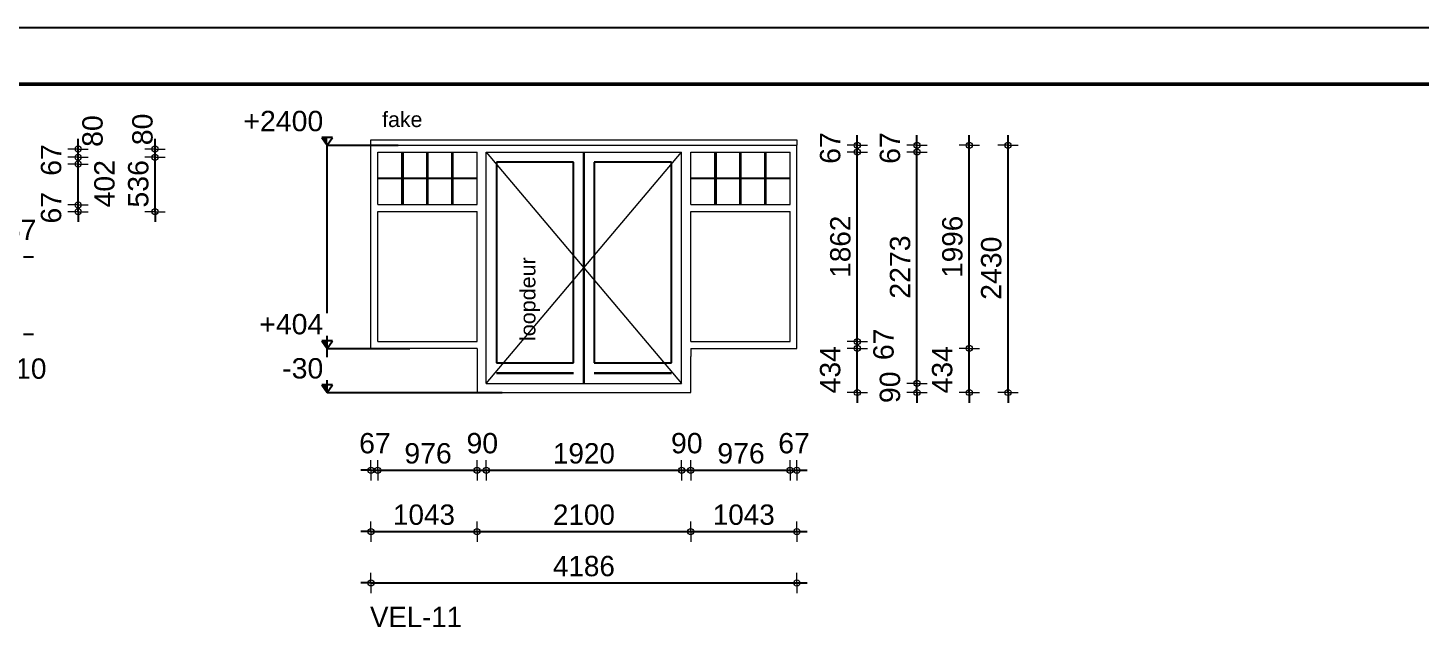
# Model space of a CAD drawing. Header units: millimetres. Extents: x 0 to 59350, y 0 to 29700.
# Drawn here: x 25401 to 32243, y 26756 to 29700 of the extents above; entities that cross this region are included whole.
import ezdxf

# ---------------------------------------------------------------- set-up
doc = ezdxf.new("R2010")
doc.units = ezdxf.units.MM
doc.linetypes.add('PUNKT2_S9', pattern=[1, 0, -1])
doc.layers.add('Standard', color=7, linetype='Continuous', lineweight=25)
doc.styles.add('ARIAL', font='arial.ttf')

msp = doc.modelspace()

# ---------------------------------------------------------------- hatches: boundary and pattern name
at = {"layer": 'Standard', "linetype": 'PUNKT2_S9', "lineweight": -3}
for points in [[(26872.7, 29123.3), (26872.7, 29160.8), (26846.5, 29160.8)], [(26872.7, 28125.3), (26872.7, 28162.8), (26846.5, 28162.8)], [(26872.7, 27908.3), (26872.7, 27945.8), (26846.5, 27945.8)]]:
    msp.add_hatch(color=7, dxfattribs=at).paths.add_polyline_path(points)

# ---------------------------------------------------------------- linework, layer by layer
at = {"layer": 'Standard', "color": 1, "linetype": 'Continuous', "lineweight": 25}
msp.add_line((59349.6, 29700), (-0.4, 29700), dxfattribs=at)
at = {"layer": 'Standard', "color": 30, "linetype": 'Continuous', "lineweight": 50}
msp.add_line((59072.1, 29422.5), (249.6, 29422.5), dxfattribs=at)
at = {"layer": 'Standard', "color": 7, "linetype": 'Continuous', "lineweight": -3}
for p, q in [((25648.6, 29104.4), (25648.6, 29154.4)), ((26026.8, 29104.4), (26026.8, 29154.4)), ((26899, 29160.8), (26846.5, 29160.8)), ((26846.5, 29160.8), (26872.7, 29123.3)), ((26872.7, 29123.3), (26899, 29160.8)), ((29476.9, 29123.3), (29476.9, 29173.3)), ((29770.6, 29123.3), (29770.6, 29173.3)), ((30027.4, 29123.3), (30027.4, 29173.3)), ((30218.4, 29123.3), (30218.4, 29173.3)), ((25648.6, 29064.4), (25648.6, 29104.4)), ((26026.8, 29064.4), (26026.8, 29104.4)), ((26872.7, 28298.2), (26872.7, 29123.3)), ((26872.7, 29123.3), (27221, 29123.3)), ((29476.9, 29089.8), (29476.9, 29123.3)), ((29476.9, 28158.8), (29476.9, 29089.8)), ((29770.6, 29089.8), (29770.6, 29123.3)), ((29770.6, 27953.3), (29770.6, 29089.8)), ((30027.4, 28125.3), (30027.4, 29123.3)), ((30218.4, 27908.3), (30218.4, 29123.3)), ((25648.6, 29030.9), (25648.6, 29064.4)), ((25648.6, 28829.9), (25648.6, 29030.9)), ((26026.8, 28796.4), (26026.8, 29064.4)), ((25648.6, 28796.4), (25648.6, 28829.9)), ((25648.6, 28796.4), (25648.6, 28746.4)), ((26026.8, 28796.4), (26026.8, 28746.4)), ((25379.5, 28574.5), (25429.5, 28574.5)), ((25379.5, 28194.7), (25429.5, 28194.7)), ((26899, 28162.8), (26846.5, 28162.8)), ((26846.5, 28162.8), (26872.7, 28125.3)), ((26872.7, 28125.3), (26872.7, 28186.1)), ((26872.7, 28125.3), (26899, 28162.8)), ((26872.7, 28081.2), (26872.7, 28125.3)), ((26872.7, 28125.3), (27278.7, 28125.3)), ((29476.9, 28125.3), (29476.9, 28158.8)), ((29476.9, 27908.3), (29476.9, 28125.3)), ((30027.4, 27908.3), (30027.4, 28125.3)), ((26899, 27945.8), (26846.5, 27945.8)), ((26846.5, 27945.8), (26872.7, 27908.3)), ((26872.7, 27908.3), (26872.7, 27969)), ((26872.7, 27908.3), (26899, 27945.8)), ((29770.6, 27908.3), (29770.6, 27953.3)), ((26872.7, 27908.3), (27732, 27908.3)), ((29476.9, 27908.3), (29476.9, 27858.3)), ((29770.6, 27908.3), (29770.6, 27858.3)), ((30027.4, 27908.3), (30027.4, 27858.3)), ((30218.4, 27908.3), (30218.4, 27858.3)), ((27087.3, 27526.4), (27037.3, 27526.4)), ((27087.3, 27526.4), (27120.8, 27526.4)), ((27120.8, 27526.4), (27176.5, 27526.4)), ((27176.5, 27526.4), (27608.8, 27526.4)), ((27608.8, 27526.4), (27653.8, 27526.4)), ((27653.8, 27526.4), (27906.7, 27526.4)), ((27906.7, 27526.4), (28613.8, 27526.4)), ((28613.8, 27526.4), (28658.8, 27526.4)), ((28658.8, 27526.4), (28714.5, 27526.4)), ((28714.5, 27526.4), (29146.8, 27526.4)), ((29146.8, 27526.4), (29180.3, 27526.4)), ((29180.3, 27526.4), (29230.3, 27526.4)), ((27087.3, 27225), (27037.3, 27225)), ((27087.3, 27225), (27120.8, 27225)), ((27120.8, 27225), (27608.8, 27225)), ((27608.8, 27225), (27906.7, 27225)), ((27906.7, 27225), (28658.8, 27225)), ((28658.8, 27225), (28692.3, 27225)), ((28692.3, 27225), (29180.3, 27225)), ((29180.3, 27225), (29230.3, 27225)), ((27087.3, 26972.6), (27037.3, 26972.6)), ((27087.3, 26972.6), (27906.6, 26972.6)), ((27906.6, 26972.6), (29180.3, 26972.6)), ((29180.3, 26972.6), (29230.3, 26972.6))]:
    msp.add_line(p, q, dxfattribs=at)
at = {"layer": 'Standard', "color": 36, "linetype": 'Continuous', "lineweight": 18}
for p, q in [((27087.3, 29123.3), (27087.3, 29150.5)), ((27087.3, 29150.5), (29180.3, 29150.5)), ((29180.3, 29150.5), (29180.3, 29123.3)), ((29180.3, 28125.3), (29180.3, 29123.3)), ((28658.8, 27908.3), (28658.8, 28085.3)), ((27608.8, 27908.3), (28658.8, 27908.3))]:
    msp.add_line(p, q, dxfattribs=at)
at = {"layer": 'Standard', "color": 7, "linetype": 'Continuous', "lineweight": 18}
for p, q in [((25648.6, 29104.4), (25598.6, 29104.4)), ((25648.6, 29104.4), (25698.6, 29104.4)), ((26026.8, 29104.4), (25976.8, 29104.4)), ((26026.8, 29104.4), (26076.8, 29104.4)), ((27653.8, 29089.8), (28613.8, 27953.3)), ((27653.8, 27953.3), (28613.8, 29089.8)), ((29476.9, 29123.3), (29426.9, 29123.3)), ((29476.9, 29089.8), (29426.9, 29089.8)), ((29476.9, 29123.3), (29526.9, 29123.3)), ((29476.9, 29089.8), (29526.9, 29089.8)), ((29770.6, 29123.3), (29720.6, 29123.3)), ((29770.6, 29089.8), (29720.6, 29089.8)), ((29770.6, 29123.3), (29820.6, 29123.3)), ((29770.6, 29089.8), (29820.6, 29089.8)), ((30027.4, 29123.3), (29977.4, 29123.3)), ((30027.4, 29123.3), (30077.4, 29123.3)), ((30218.4, 29123.3), (30168.4, 29123.3)), ((30218.4, 29123.3), (30268.4, 29123.3)), ((25648.6, 29064.4), (25598.6, 29064.4)), ((25648.6, 29030.9), (25598.6, 29030.9)), ((25648.6, 29064.4), (25698.6, 29064.4)), ((25648.6, 29030.9), (25698.6, 29030.9)), ((26026.8, 29064.4), (25976.8, 29064.4)), ((26026.8, 29064.4), (26076.8, 29064.4)), ((25648.6, 28829.9), (25598.6, 28829.9)), ((25648.6, 28829.9), (25698.6, 28829.9)), ((25648.6, 28796.4), (25598.6, 28796.4)), ((25648.6, 28796.4), (25698.6, 28796.4)), ((26026.8, 28796.4), (25976.8, 28796.4)), ((26026.8, 28796.4), (26076.8, 28796.4)), ((29476.9, 28158.8), (29426.9, 28158.8)), ((29476.9, 28125.3), (29426.9, 28125.3)), ((29476.9, 28158.8), (29526.9, 28158.8)), ((29476.9, 28125.3), (29526.9, 28125.3)), ((30027.4, 28125.3), (29977.4, 28125.3)), ((30027.4, 28125.3), (30077.4, 28125.3)), ((29770.6, 27953.3), (29720.6, 27953.3)), ((29770.6, 27953.3), (29820.6, 27953.3)), ((29476.9, 27908.3), (29426.9, 27908.3)), ((29476.9, 27908.3), (29526.9, 27908.3)), ((29770.6, 27908.3), (29720.6, 27908.3)), ((29770.6, 27908.3), (29820.6, 27908.3)), ((30027.4, 27908.3), (29977.4, 27908.3)), ((30027.4, 27908.3), (30077.4, 27908.3)), ((30218.4, 27908.3), (30168.4, 27908.3)), ((30218.4, 27908.3), (30268.4, 27908.3)), ((27087.3, 27526.4), (27087.3, 27576.4)), ((27120.8, 27526.4), (27120.8, 27576.4)), ((27608.8, 27526.4), (27608.8, 27576.4)), ((27653.8, 27526.4), (27653.8, 27576.4)), ((28613.8, 27526.4), (28613.8, 27576.4)), ((28658.8, 27526.4), (28658.8, 27576.4)), ((29146.8, 27526.4), (29146.8, 27576.4)), ((29180.3, 27526.4), (29180.3, 27576.4)), ((27087.3, 27526.4), (27087.3, 27476.4)), ((27120.8, 27526.4), (27120.8, 27476.4)), ((27608.8, 27526.4), (27608.8, 27476.4)), ((27653.8, 27526.4), (27653.8, 27476.4)), ((28613.8, 27526.4), (28613.8, 27476.4)), ((28658.8, 27526.4), (28658.8, 27476.4)), ((29146.8, 27526.4), (29146.8, 27476.4)), ((29180.3, 27526.4), (29180.3, 27476.4)), ((27087.3, 27225), (27087.3, 27275)), ((27608.8, 27225), (27608.8, 27275)), ((28658.8, 27225), (28658.8, 27275)), ((29180.3, 27225), (29180.3, 27275)), ((27087.3, 27225), (27087.3, 27175)), ((27608.8, 27225), (27608.8, 27175)), ((28658.8, 27225), (28658.8, 27175)), ((29180.3, 27225), (29180.3, 27175)), ((27087.3, 26972.6), (27087.3, 27022.6)), ((27087.3, 26972.6), (27087.3, 26922.6)), ((29180.3, 26972.6), (29180.3, 27022.6)), ((29180.3, 26972.6), (29180.3, 26922.6))]:
    msp.add_line(p, q, dxfattribs=at)
at = {"layer": 'Standard', "color": 51, "linetype": 'Continuous', "lineweight": 18}
for p, q in [((27087.3, 28125.3), (27087.3, 29123.3)), ((27087.3, 29123.3), (29180.3, 29123.3)), ((27120.8, 29089.8), (27608.8, 29089.8)), ((27120.8, 28831.8), (27120.8, 29089.8)), ((27608.8, 28831.8), (27608.8, 29089.8)), ((27653.8, 29089.8), (28613.8, 29089.8)), ((27653.8, 27953.3), (27653.8, 29089.8)), ((28613.8, 27953.3), (28613.8, 29089.8)), ((28658.8, 28831.8), (28658.8, 29089.8)), ((28658.8, 29089.8), (29146.8, 29089.8)), ((29146.8, 28831.8), (29146.8, 29089.8)), ((27120.8, 28831.8), (27608.8, 28831.8)), ((28658.8, 28831.8), (29146.8, 28831.8)), ((27120.8, 28798.3), (27608.8, 28798.3)), ((27120.8, 28158.8), (27120.8, 28798.3)), ((27608.8, 28158.8), (27608.8, 28798.3)), ((28658.8, 28798.3), (29146.8, 28798.3)), ((28658.8, 28158.8), (28658.8, 28798.3)), ((29146.8, 28158.8), (29146.8, 28798.3)), ((27120.8, 28158.8), (27608.8, 28158.8)), ((27608.8, 28125.3), (27608.8, 27908.3)), ((28658.8, 28158.8), (29146.8, 28158.8)), ((28658.8, 28125.3), (29180.3, 28125.3)), ((27653.8, 27953.3), (28613.8, 27953.3))]:
    msp.add_line(p, q, dxfattribs=at)
at = {"layer": 'Standard', "color": 250, "linetype": 'Continuous', "lineweight": -3}
for p, q in [((27240.9, 28962), (27240.9, 29089.8)), ((27243.4, 29089.8), (27243.4, 28962)), ((27363.5, 28962), (27363.5, 29089.8)), ((27366, 29089.8), (27366, 28962)), ((27486.2, 28962), (27486.2, 29089.8)), ((27488.7, 29089.8), (27488.7, 28962)), ((28778.9, 28962), (28778.9, 29089.8)), ((28781.4, 29089.8), (28781.4, 28962)), ((28901.5, 28962), (28901.5, 29089.8)), ((28904, 29089.8), (28904, 28962)), ((29024.2, 28962), (29024.2, 29089.8)), ((29026.7, 29089.8), (29026.7, 28962)), ((27120.8, 28962), (27240.9, 28962)), ((27240.9, 28959.5), (27120.8, 28959.5)), ((27240.9, 28831.8), (27240.9, 28959.5)), ((27243.4, 28962), (27363.5, 28962)), ((27243.4, 28959.5), (27243.4, 28831.8)), ((27363.5, 28959.5), (27243.4, 28959.5)), ((27363.5, 28831.8), (27363.5, 28959.5)), ((27366, 28962), (27486.2, 28962)), ((27366, 28959.5), (27366, 28831.8)), ((27486.2, 28959.5), (27366, 28959.5)), ((27486.2, 28831.8), (27486.2, 28959.5)), ((27488.7, 28962), (27608.8, 28962)), ((27488.7, 28959.5), (27488.7, 28831.8)), ((27608.8, 28959.5), (27488.7, 28959.5)), ((28658.8, 28962), (28778.9, 28962)), ((28778.9, 28959.5), (28658.8, 28959.5)), ((28778.9, 28831.8), (28778.9, 28959.5)), ((28781.4, 28962), (28901.5, 28962)), ((28781.4, 28959.5), (28781.4, 28831.8)), ((28901.5, 28959.5), (28781.4, 28959.5)), ((28901.5, 28831.8), (28901.5, 28959.5)), ((28904, 28962), (29024.2, 28962)), ((28904, 28959.5), (28904, 28831.8)), ((29024.2, 28959.5), (28904, 28959.5)), ((29024.2, 28831.8), (29024.2, 28959.5)), ((29026.7, 28962), (29146.8, 28962)), ((29026.7, 28959.5), (29026.7, 28831.8)), ((29146.8, 28959.5), (29026.7, 28959.5))]:
    msp.add_line(p, q, dxfattribs=at)
at = {"layer": 'Standard', "color": 51, "linetype": 'Continuous', "lineweight": -3}
for p, q in [((28133.5, 29089.8), (28133.5, 27953.3)), ((28134, 27953.3), (28134, 29089.8)), ((28083.5, 29039.8), (27703.8, 29039.8)), ((27703.8, 29039.8), (27703.8, 28053.8)), ((28083.5, 28053.8), (28083.5, 29039.8)), ((28563.8, 29039.8), (28184, 29039.8)), ((28184, 29039.8), (28184, 28053.8)), ((28563.8, 28053.8), (28563.8, 29039.8)), ((27703.8, 28003.8), (27703.8, 28003.3)), ((27703.8, 28003.3), (28083.5, 28003.3)), ((28083.5, 28003.3), (28083.5, 28003.8)), ((28184, 28003.8), (28184, 28003.3)), ((28184, 28003.3), (28563.8, 28003.3)), ((28563.8, 28003.3), (28563.8, 28003.8))]:
    msp.add_line(p, q, dxfattribs=at)
at = {"layer": 'Standard', "color": 59, "linetype": 'Continuous', "lineweight": 18}
for p, q in [((27608.8, 28125.3), (27087.3, 28125.3)), ((28658.8, 28125.3), (28658.8, 28085.3))]:
    msp.add_line(p, q, dxfattribs=at)
at = {"layer": 'Standard', "color": 255, "linetype": 'Continuous', "lineweight": -3}
for p, q in [((27703.8, 28053.8), (28083.5, 28053.8)), ((28184, 28053.8), (28563.8, 28053.8)), ((28083.5, 28003.8), (27703.8, 28003.8)), ((28563.8, 28003.8), (28184, 28003.8))]:
    msp.add_line(p, q, dxfattribs=at)
at = {"layer": 'Standard', "color": 11, "linetype": 'Continuous', "lineweight": 18}
msp.add_line((28134, 28075.8), (28133.5, 28075.8), dxfattribs=at)
at = {"layer": 'Standard', "color": 254, "linetype": 'Continuous', "lineweight": 18}
msp.add_line((28134, 28040.8), (28133.5, 28040.8), dxfattribs=at)
at = {"layer": 'Standard', "color": 7, "linetype": 'Continuous', "lineweight": 18}
for centre in [(25648.6, 29104.4), (25648.6, 29064.4), (26026.8, 29104.4), (26026.8, 29064.4), (29476.9, 29123.3), (29476.9, 29089.8), (29770.6, 29123.3), (29770.6, 29089.8), (30027.4, 29123.3), (30218.4, 29123.3), (25648.6, 29030.9), (25648.6, 28829.9), (25648.6, 28796.4), (26026.8, 28796.4), (29476.9, 28158.8), (29476.9, 28125.3), (30027.4, 28125.3), (29476.9, 27908.3), (29770.6, 27953.3), (29770.6, 27908.3), (30027.4, 27908.3), (30218.4, 27908.3), (27087.3, 27526.4), (27120.8, 27526.4), (27608.8, 27526.4), (27653.8, 27526.4), (28613.8, 27526.4), (28658.8, 27526.4), (29146.8, 27526.4), (29180.3, 27526.4), (27087.3, 27225), (27608.8, 27225), (28658.8, 27225), (29180.3, 27225), (27087.3, 26972.6), (29180.3, 26972.6)]:
    msp.add_circle(centre, 15, dxfattribs=at)

# ---------------------------------------------------------------- texts
at = {"layer": 'Standard', "color": 7, "linetype": 'Continuous', "lineweight": -3, "char_height": 100, "attachment_point": 7, "style": 'ARIAL'}
for s, insert, width in [('\\W1.00;+2400', (26460.8, 29190.8), 445.203), ('\\W1.00;+404', (26538.6, 28192.8), 366.804), ('\\W1.00;-30', (26651.3, 27975.8), 253.366)]:
    msp.add_mtext(s, dxfattribs=dict(at, insert=insert, width=width))
at = {"layer": 'Standard', "color": 7, "linetype": 'Continuous', "lineweight": 18, "attachment_point": 7, "style": 'ARIAL'}
for s, insert, char_height, width in [('\\W1.00;fake', (27142.4, 29211.5), 75, 236.208), ('\\W1.00;67', (25288.2, 28656.2), 100, 206.656), ('\\W0.99;VEL-10', (25031.9, 27974.4), 100, 517.663), ('\\W1.00;67', (27029.5, 27608.1), 100, 206.656), ('\\W1.00;90', (27556.9, 27608.1), 100, 206.656), ('\\W1.00;90', (28561.9, 27608.1), 100, 206.656), ('\\W1.00;67', (29089, 27608.1), 100, 206.656), ('\\W1.00;976', (27251.5, 27558.1), 100, 285.149), ('\\W0.98;1920', (27981.7, 27558.1), 100, 362.353), ('\\W1.00;976', (28789.5, 27558.1), 100, 285.149), ('\\W0.98;1043', (27195.8, 27256.8), 100, 362.353), ('\\W0.98;2100', (27981.7, 27256.7), 100, 362.353), ('\\W0.98;1043', (28767.3, 27256.8), 100, 362.353), ('\\W0.98;4186', (27981.6, 27004.3), 100, 362.353), ('\\W0.97;VEL-11', (27083.1, 26755.5), 100, 516.875)]:
    msp.add_mtext(s, dxfattribs=dict(at, insert=insert, char_height=char_height, width=width))
at = {"layer": 'Standard', "color": 7, "linetype": 'Continuous', "lineweight": 18, "char_height": 100, "attachment_point": 7, "rotation": 90, "style": 'ARIAL'}
for s, insert, width in [('\\W1.00;80', (25770.4, 29115.2), 206.656), ('\\W1.00;80', (26015.8, 29123.3), 206.656), ('\\W1.00;67', (29395.2, 29032), 206.656), ('\\W1.00;67', (29688.9, 29032), 206.656), ('\\W1.00;67', (25566.9, 28973.1), 206.656), ('\\W1.00;402', (25829, 28817.5), 285.149), ('\\W1.00;536', (25995.1, 28817), 285.149), ('\\W1.00;67', (25566.9, 28738.6), 206.656), ('\\W0.98;1862', (29445.2, 28472.6), 362.353), ('\\W0.98;1996', (29995.7, 28472.1), 362.353), ('\\W1.00;2273', (29738.8, 28369.3), 363.563), ('\\W1.00;2430', (30186.7, 28363.7), 363.563), ('\\W1.00;67', (29657.4, 28067.5), 206.656), ('\\W1.00;434', (29395.2, 27903.6), 285.149), ('\\W1.00;434', (29945.6, 27903.6), 285.149), ('\\W1.00;90', (29688.9, 27856.4), 206.656)]:
    msp.add_mtext(s, dxfattribs=dict(at, insert=insert, width=width))
at = {"layer": 'Standard', "color": 7, "linetype": 'Continuous', "lineweight": -3, "insert": (27918.2, 28161.3), "char_height": 75, "width": 449.007, "attachment_point": 7, "rotation": 90, "style": 'ARIAL'}
msp.add_mtext('\\W1.01;loopdeur', dxfattribs=at)

doc.saveas('drawing.dxf')
